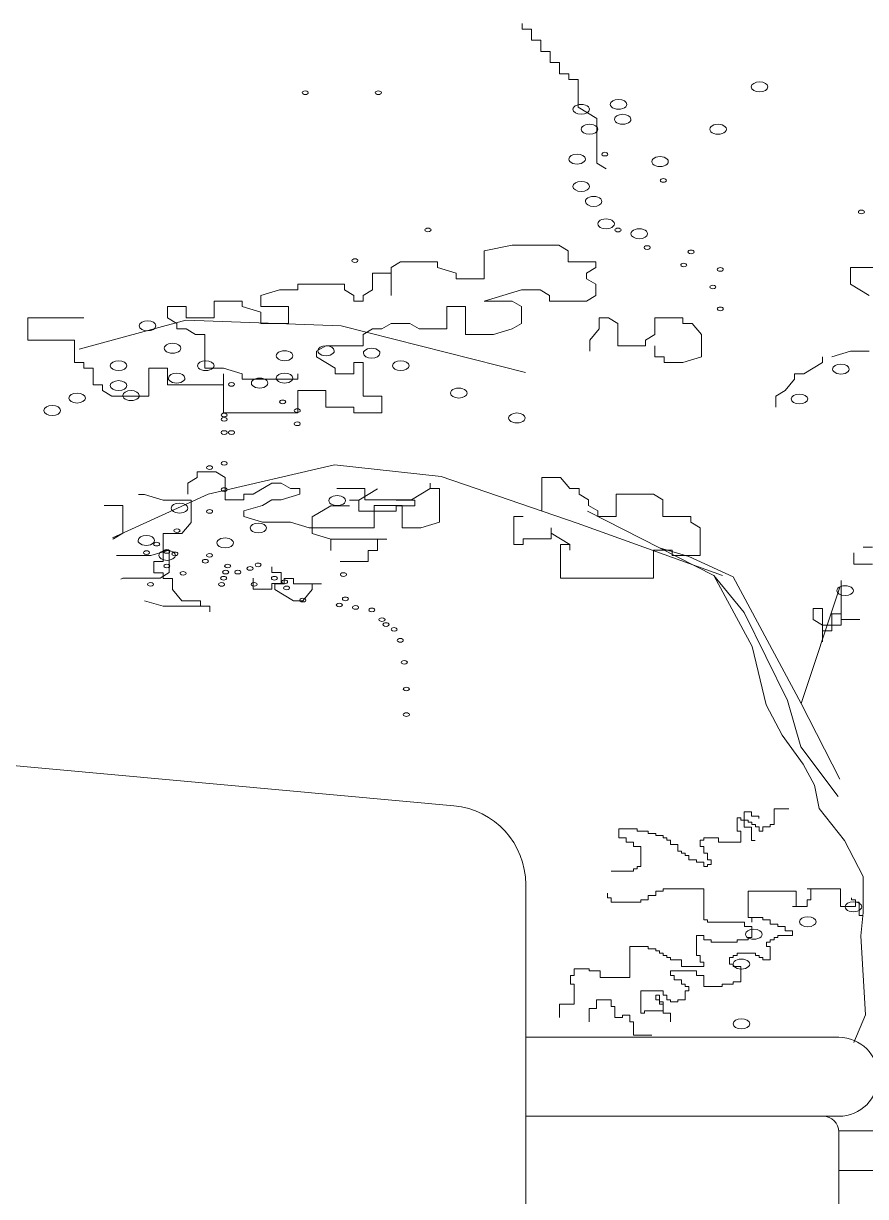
# Model space of a CAD drawing. Header units: millimetres. Extents: x 219.2 to 298.5, y 137.8 to 166.3.
# Drawn here: x 260.485 to 261.018, y 144.338 to 145.081 of the extents above; entities that cross this region are included whole.
import ezdxf

# ---------------------------------------------------------------- set-up
doc = ezdxf.new("R2010")
doc.units = ezdxf.units.MM
doc.layers.add('fach00', color=33, linetype='Continuous', lineweight=0)

# ---------------------------------------------------------------- blocks, each defined once
blk = doc.blocks.new('kids of the century')
at = {"layer": 'fach00'}
for p, q in [((227.75038, 125.47308), (227.45894, 125.49966)), ((227.79584, 124.92857), (227.79584, 125.42329)), ((227.99408, 125.32654), (227.79584, 125.32654)), ((227.99408, 125.27654), (227.79584, 125.27654)), ((227.99408, 125.26654), (227.99408, 124.94857))]:
    blk.add_line(p, q, dxfattribs=at)
for centre, radius, start, end in [((227.74584, 125.42329), 0.05, 360, 84.79033), ((227.99408, 125.30154), 0.025, 270, 90), ((227.98408, 125.26654), 0.01, 0, 90)]:
    blk.add_arc(centre, radius, start, end, dxfattribs=at)
blk = doc.blocks.new('el culote')
for p, q in [((227.79366, 128.87807), (227.79366, 128.8816)), ((227.79955, 128.87807), (227.79366, 128.87807)), ((227.79955, 128.871), (227.79955, 128.87807)), ((227.80545, 128.871), (227.79955, 128.871)), ((227.80545, 128.86392), (227.80545, 128.871)), ((227.81135, 128.86392), (227.80545, 128.86392)), ((227.81135, 128.85685), (227.81135, 128.86392)), ((227.81724, 128.85685), (227.81135, 128.85685)), ((227.81724, 128.84978), (227.81724, 128.85685)), ((227.82314, 128.84978), (227.81724, 128.84978)), ((227.82314, 128.84624), (227.82314, 128.84978)), ((227.82904, 128.84624), (227.82314, 128.84624)), ((227.82904, 128.82856), (227.82904, 128.84624)), ((227.84083, 128.82149), (227.82904, 128.82856)), ((227.84083, 128.7932), (227.84083, 128.82149)), ((227.84673, 128.78966), (227.84083, 128.7932)), ((227.78725, 128.7413), (227.76956, 128.73777)), ((227.76956, 128.73777), (227.76956, 128.72009)), ((227.81673, 128.7413), (227.78725, 128.7413)), ((227.82263, 128.73777), (227.81673, 128.7413)), ((227.82263, 128.7307), (227.82263, 128.73777)), ((227.71649, 128.7307), (227.7106, 128.72716)), ((227.7106, 128.72716), (227.7106, 128.70948)), ((227.74008, 128.7307), (227.71649, 128.7307)), ((227.74008, 128.72716), (227.74008, 128.7307)), ((227.75187, 128.72362), (227.74008, 128.72716)), ((227.84032, 128.7307), (227.82263, 128.7307)), ((227.83442, 128.72362), (227.84032, 128.72716)), ((227.84032, 128.72716), (227.84032, 128.7307)), ((228.03095, 128.72715), (228.00147, 128.72715)), ((228.00147, 128.72715), (228.00147, 128.71655)), ((227.6988, 128.72362), (227.6988, 128.71301)), ((227.7106, 128.72362), (227.6988, 128.72362)), ((227.7106, 128.70948), (227.7106, 128.72362)), ((227.75187, 128.72009), (227.75187, 128.72362)), ((227.76956, 128.72009), (227.75187, 128.72009)), ((227.83442, 128.72009), (227.83442, 128.72362)), ((227.84032, 128.71655), (227.83442, 128.72009)), ((227.63984, 128.71301), (227.62804, 128.70948)), ((227.65163, 128.71301), (227.63984, 128.71301)), ((227.65163, 128.71655), (227.65163, 128.71301)), ((227.68111, 128.71655), (227.65163, 128.71655)), ((227.68111, 128.71301), (227.68111, 128.71655)), ((227.68701, 128.70948), (227.68111, 128.71301)), ((227.6988, 128.71301), (227.69291, 128.70948)), ((227.78135, 128.70948), (227.79315, 128.71301)), ((227.79315, 128.71301), (227.80494, 128.71301)), ((227.80494, 128.71301), (227.81084, 128.70948)), ((227.84032, 128.70948), (227.84032, 128.71655)), ((228.00147, 128.71655), (228.01326, 128.70947)), ((227.59856, 128.70594), (227.59856, 128.69533)), ((227.61625, 128.70594), (227.59856, 128.70594)), ((227.61625, 128.70241), (227.61625, 128.70594)), ((227.62804, 128.70948), (227.62804, 128.70241)), ((227.68701, 128.70594), (227.68701, 128.70948)), ((227.69291, 128.70594), (227.68701, 128.70594)), ((227.69291, 128.70948), (227.69291, 128.70594)), ((227.76956, 128.70594), (227.78135, 128.70948)), ((227.78725, 128.70594), (227.76956, 128.70594)), ((227.79315, 128.70241), (227.78725, 128.70594)), ((227.81084, 128.70948), (227.81084, 128.70594)), ((227.81084, 128.70594), (227.83442, 128.70594)), ((227.83442, 128.70594), (227.84032, 128.70948)), ((227.56908, 128.70241), (227.56908, 128.69533)), ((227.58087, 128.70241), (227.56908, 128.70241)), ((227.58087, 128.69533), (227.58087, 128.70241)), ((227.62804, 128.69887), (227.61625, 128.70241)), ((227.62804, 128.70241), (227.64573, 128.70241)), ((227.62804, 128.6918), (227.62804, 128.69887)), ((227.64573, 128.70241), (227.64573, 128.6918)), ((227.74598, 128.70241), (227.75777, 128.70241)), ((227.74598, 128.68826), (227.74598, 128.70241)), ((227.75777, 128.70241), (227.75777, 128.68473)), ((227.79315, 128.6918), (227.79315, 128.70241)), ((227.48063, 128.69533), (227.48063, 128.68119)), ((227.51601, 128.69533), (227.48063, 128.69533)), ((227.58063, 128.69393), (227.51302, 128.67551)), ((227.56908, 128.69533), (227.57497, 128.6918)), ((227.57497, 128.6918), (227.57497, 128.68826)), ((227.67897, 128.69025), (227.58063, 128.69393)), ((227.59856, 128.69533), (227.58087, 128.69533)), ((227.64573, 128.6918), (227.62804, 128.6918)), ((227.79574, 128.66076), (227.67897, 128.69025)), ((227.7047, 128.68826), (227.7106, 128.6918)), ((227.7106, 128.6918), (227.72239, 128.6918)), ((227.72239, 128.6918), (227.72829, 128.68826)), ((227.78725, 128.68826), (227.79315, 128.6918)), ((227.84226, 128.68826), (227.84226, 128.69533)), ((227.84226, 128.69533), (227.84816, 128.69533)), ((227.84816, 128.69533), (227.85406, 128.69179)), ((227.85406, 128.69179), (227.85406, 128.67765)), ((227.87764, 128.68472), (227.87764, 128.69533)), ((227.87764, 128.69533), (227.89533, 128.69533)), ((227.89533, 128.69533), (227.89533, 128.69179)), ((227.89533, 128.69179), (227.90123, 128.69179)), ((227.90123, 128.69179), (227.90712, 128.68472)), ((227.57497, 128.68826), (227.58087, 128.68826)), ((227.58087, 128.68826), (227.58677, 128.68473)), ((227.58677, 128.68473), (227.59266, 128.68473)), ((227.59266, 128.68473), (227.59266, 128.66351)), ((227.69291, 128.68473), (227.6988, 128.68826)), ((227.69291, 128.67765), (227.69291, 128.68473)), ((227.6988, 128.68826), (227.7047, 128.68826)), ((227.72829, 128.68826), (227.74598, 128.68826)), ((227.75777, 128.68473), (227.77546, 128.68473)), ((227.77546, 128.68473), (227.78725, 128.68826)), ((227.83637, 128.68118), (227.84226, 128.68826)), ((227.87174, 128.68118), (227.87764, 128.68472)), ((227.90712, 128.68472), (227.90712, 128.67058)), ((227.48063, 128.68119), (227.51011, 128.68119)), ((227.51011, 128.68119), (227.51011, 128.66704)), ((227.66342, 128.67412), (227.66932, 128.67765)), ((227.66932, 128.67765), (227.69291, 128.67765)), ((227.83637, 128.67411), (227.83637, 128.68118)), ((227.85406, 128.67765), (227.87174, 128.67765)), ((227.87174, 128.67765), (227.87174, 128.68118)), ((227.87764, 128.67058), (227.87764, 128.67765)), ((227.66342, 128.67058), (227.66342, 128.67412)), ((227.67522, 128.66351), (227.66342, 128.67058)), ((227.88354, 128.67058), (227.87764, 128.67058)), ((227.88354, 128.66704), (227.88354, 128.67058)), ((227.90712, 128.67058), (227.89533, 128.66704)), ((227.98378, 128.66704), (227.98378, 128.67058)), ((227.98968, 128.67058), (228.00147, 128.67411)), ((228.00147, 128.67411), (228.01326, 128.67411)), ((227.51011, 128.66704), (227.51601, 128.66704)), ((227.51601, 128.66704), (227.51601, 128.66351)), ((227.51601, 128.66351), (227.5219, 128.66351)), ((227.5219, 128.66351), (227.5219, 128.6529)), ((227.55728, 128.66351), (227.56908, 128.66351)), ((227.55728, 128.64583), (227.55728, 128.66351)), ((227.56908, 128.66351), (227.56908, 128.6529)), ((227.59266, 128.66351), (227.60446, 128.66351)), ((227.60446, 128.66351), (227.61625, 128.65997)), ((227.67522, 128.65997), (227.67522, 128.66351)), ((227.68701, 128.66704), (227.68701, 128.65997)), ((227.69291, 128.66704), (227.68701, 128.66704)), ((227.69291, 128.64583), (227.69291, 128.66704)), ((227.89533, 128.66704), (227.88354, 128.66704)), ((227.97199, 128.65997), (227.98378, 128.66704)), ((227.5219, 128.6529), (227.5278, 128.6529)), ((227.5278, 128.6529), (227.5278, 128.64936)), ((227.56908, 128.6529), (227.60446, 128.6529)), ((227.60446, 128.65997), (227.60446, 128.63522)), ((227.60446, 128.6529), (227.60446, 128.65997)), ((227.61625, 128.65997), (227.61625, 128.65644)), ((227.61625, 128.65644), (227.65163, 128.65644)), ((227.65163, 128.65644), (227.65163, 128.65997)), ((227.68701, 128.65997), (227.67522, 128.65997)), ((227.96019, 128.64936), (227.96609, 128.65643)), ((227.96609, 128.65643), (227.96609, 128.65997)), ((227.96609, 128.65997), (227.97199, 128.65997)), ((227.5278, 128.64936), (227.5337, 128.64583)), ((227.5337, 128.64583), (227.55728, 128.64583)), ((227.65163, 128.64936), (227.66932, 128.64936)), ((227.65163, 128.63522), (227.65163, 128.64936)), ((227.66932, 128.64936), (227.66932, 128.63876)), ((227.7047, 128.64583), (227.69291, 128.64583)), ((227.7047, 128.63522), (227.7047, 128.64583)), ((227.9543, 128.64582), (227.96019, 128.64936)), ((227.9543, 128.63875), (227.9543, 128.64582)), ((227.66932, 128.63876), (227.68701, 128.63876)), ((227.68701, 128.63876), (227.68701, 128.63522)), ((227.60446, 128.63522), (227.65163, 128.63522)), ((227.68701, 128.63522), (227.7047, 128.63522)), ((227.59477, 128.58379), (227.67467, 128.60222)), ((227.67467, 128.60222), (227.74227, 128.59485)), ((227.58197, 128.59078), (227.58786, 128.59432)), ((227.58786, 128.59785), (227.59966, 128.59785)), ((227.58786, 128.59432), (227.58786, 128.59785)), ((227.59966, 128.59785), (227.60555, 128.59432)), ((227.60555, 128.59432), (227.60555, 128.58017)), ((227.74227, 128.59485), (227.82832, 128.56536)), ((227.80604, 128.59432), (227.80604, 128.5731)), ((227.81783, 128.59432), (227.80604, 128.59432)), ((227.82373, 128.58724), (227.81783, 128.59432)), ((227.58197, 128.58371), (227.58197, 128.59078)), ((227.62324, 128.58371), (227.63504, 128.59078)), ((227.63504, 128.59078), (227.64093, 128.59078)), ((227.64093, 128.59078), (227.64683, 128.58724)), ((227.64683, 128.58724), (227.65273, 128.58724)), ((227.65273, 128.58724), (227.65273, 128.58371)), ((227.694, 128.58724), (227.67631, 128.58724)), ((227.70194, 128.58702), (227.69015, 128.57995)), ((227.694, 128.58017), (227.694, 128.58724)), ((227.73528, 128.58724), (227.72349, 128.58017)), ((227.73528, 128.59078), (227.73528, 128.58724)), ((227.73528, 128.58724), (227.73528, 128.59078)), ((227.74118, 128.58724), (227.73528, 128.58724)), ((227.74118, 128.56603), (227.74118, 128.58724)), ((227.82963, 128.58724), (227.82373, 128.58724)), ((227.82963, 128.58371), (227.82963, 128.58724)), ((227.53422, 128.55612), (227.59477, 128.58379)), ((227.55453, 128.58349), (227.55071, 128.58349)), ((227.56632, 128.57995), (227.55453, 128.58349)), ((227.58401, 128.57995), (227.56632, 128.57995)), ((227.58401, 128.56581), (227.58401, 128.57995)), ((227.60555, 128.58017), (227.61735, 128.58017)), ((227.61735, 128.58371), (227.62324, 128.58371)), ((227.61735, 128.58017), (227.61735, 128.58371)), ((227.63504, 128.58017), (227.62914, 128.57663)), ((227.64093, 128.58017), (227.63504, 128.58017)), ((227.65273, 128.58371), (227.64093, 128.58017)), ((227.69015, 128.57995), (227.68425, 128.57995)), ((227.68425, 128.57995), (227.69015, 128.57995)), ((227.69015, 128.57995), (227.69015, 128.57288)), ((227.72349, 128.58017), (227.694, 128.58017)), ((227.72553, 128.57995), (227.71374, 128.57995)), ((227.72553, 128.57641), (227.72553, 128.57995)), ((227.83552, 128.58017), (227.82963, 128.58371)), ((227.83552, 128.57663), (227.83552, 128.58017)), ((227.85321, 128.58371), (227.85321, 128.56956)), ((227.8768, 128.58371), (227.85321, 128.58371)), ((227.88269, 128.58017), (227.8768, 128.58371)), ((227.88269, 128.56956), (227.88269, 128.58017)), ((227.5289, 128.57663), (227.54069, 128.57663)), ((227.54069, 128.57663), (227.54069, 128.55895)), ((227.62914, 128.57663), (227.61735, 128.5731)), ((227.61735, 128.5731), (227.61735, 128.56956)), ((227.67246, 128.57641), (227.66067, 128.56934)), ((227.68425, 128.57641), (227.67246, 128.57641)), ((227.69015, 128.57288), (227.71374, 128.57288)), ((227.6999, 128.57663), (227.71759, 128.57663)), ((227.6999, 128.56249), (227.6999, 128.57663)), ((227.71374, 128.57288), (227.71374, 128.57641)), ((227.71374, 128.57641), (227.72553, 128.57641)), ((227.71759, 128.57663), (227.71759, 128.56249)), ((227.83495, 128.57287), (227.91485, 128.53232)), ((227.84142, 128.5731), (227.83552, 128.57663)), ((227.84142, 128.56956), (227.84142, 128.5731)), ((227.57812, 128.55873), (227.58401, 128.56581)), ((227.61735, 128.56956), (227.62914, 128.56603)), ((227.62914, 128.56603), (227.64683, 128.56603)), ((227.64683, 128.56603), (227.65862, 128.56249)), ((227.66067, 128.56934), (227.66067, 128.55873)), ((227.72938, 128.56249), (227.74118, 128.56603)), ((227.78835, 128.56956), (227.78835, 128.55188)), ((227.79425, 128.56956), (227.78835, 128.56956)), ((227.82832, 128.56536), (227.92051, 128.53219)), ((227.85321, 128.56956), (227.84142, 128.56956)), ((227.90038, 128.56956), (227.88269, 128.56956)), ((227.90038, 128.56603), (227.90038, 128.56956)), ((227.90628, 128.56249), (227.90038, 128.56603)), ((227.54069, 128.55895), (227.5348, 128.55542)), ((227.56632, 128.54105), (227.56632, 128.55873)), ((227.56632, 128.55873), (227.57812, 128.55873)), ((227.65862, 128.56249), (227.6999, 128.56249)), ((227.66067, 128.55873), (227.67246, 128.5552)), ((227.71759, 128.56249), (227.72938, 128.56249)), ((227.81194, 128.56249), (227.81194, 128.55895)), ((227.81194, 128.55542), (227.81194, 128.56249)), ((227.81194, 128.55895), (227.82373, 128.55188)), ((227.90628, 128.54481), (227.90628, 128.56249)), ((227.5348, 128.55542), (227.53441, 128.5553)), ((227.67246, 128.5552), (227.67246, 128.54812)), ((227.67246, 128.54812), (227.67246, 128.5552)), ((227.67246, 128.5552), (227.70784, 128.5552)), ((227.70784, 128.5552), (227.70194, 128.5552)), ((227.70194, 128.5552), (227.70194, 128.54812)), ((227.78835, 128.55188), (227.79425, 128.55188)), ((227.79425, 128.55542), (227.81194, 128.55542)), ((227.79425, 128.55188), (227.79425, 128.55542)), ((227.81783, 128.55188), (227.81783, 128.53066)), ((227.82373, 128.55188), (227.81783, 128.55188)), ((227.82373, 128.54835), (227.82373, 128.55188)), ((227.82373, 128.55188), (227.82373, 128.54835)), ((227.89915, 128.54426), (227.88109, 128.54945)), ((228.01531, 128.55013), (228.00941, 128.55013)), ((227.53668, 128.54481), (227.55838, 128.54481)), ((227.55838, 128.54481), (227.57018, 128.54835)), ((227.57018, 128.54835), (227.57018, 128.5342)), ((227.70194, 128.54812), (227.69605, 128.54812)), ((227.69605, 128.54812), (227.69605, 128.54105)), ((227.8768, 128.54835), (227.88859, 128.54835)), ((227.8768, 128.53066), (227.8768, 128.54835)), ((227.88859, 128.54835), (227.88859, 128.54481)), ((227.88859, 128.54481), (227.90628, 128.54481)), ((227.92729, 128.5315), (227.89915, 128.54426)), ((228.00351, 128.54659), (228.00351, 128.53952)), ((227.56043, 128.53398), (227.56043, 128.54105)), ((227.56043, 128.54105), (227.56632, 128.54105)), ((227.57018, 128.5342), (227.56428, 128.53066)), ((227.63504, 128.5342), (227.63504, 128.53774)), ((227.64093, 128.5342), (227.63504, 128.5342)), ((227.64093, 128.52713), (227.64093, 128.5342)), ((227.69605, 128.54105), (227.67836, 128.54105)), ((228.00351, 128.53952), (228.01531, 128.53952)), ((227.54069, 128.53066), (227.53953, 128.52996)), ((227.56428, 128.53066), (227.54069, 128.53066)), ((227.56632, 128.53398), (227.56043, 128.53398)), ((227.56632, 128.53044), (227.56632, 128.53398)), ((227.57222, 128.53044), (227.56632, 128.53044)), ((227.57222, 128.52337), (227.57222, 128.53044)), ((227.62324, 128.53066), (227.62324, 128.52359)), ((227.63504, 128.52713), (227.64093, 128.52713)), ((227.63504, 128.52359), (227.63504, 128.52713)), ((227.64298, 128.52691), (227.63708, 128.52691)), ((227.63708, 128.52691), (227.63708, 128.52337)), ((227.64887, 128.53044), (227.64298, 128.53044)), ((227.64298, 128.53044), (227.64298, 128.52691)), ((227.64887, 128.52691), (227.64887, 128.53044)), ((227.66656, 128.52691), (227.64887, 128.52691)), ((227.66067, 128.52337), (227.66067, 128.52691)), ((227.81783, 128.53066), (227.8768, 128.53066)), ((227.93415, 128.50887), (227.91485, 128.53232)), ((227.91485, 128.53232), (227.93925, 128.48732)), ((227.97016, 128.45123), (227.92729, 128.5315)), ((227.99557, 128.50084), (227.99557, 128.52913)), ((227.57812, 128.5163), (227.57222, 128.52337)), ((227.62324, 128.52359), (227.63504, 128.52359)), ((227.63708, 128.52337), (227.64887, 128.5163)), ((227.65477, 128.5163), (227.66067, 128.52337)), ((227.97016, 128.45123), (227.99475, 128.52495)), ((227.55453, 128.5163), (227.56632, 128.51276)), ((227.56632, 128.51276), (227.59581, 128.51276)), ((227.58991, 128.5163), (227.57812, 128.5163)), ((227.58991, 128.51276), (227.58991, 128.5163)), ((227.59581, 128.51276), (227.58991, 128.51276)), ((227.59581, 128.51276), (227.59581, 128.50923)), ((227.59581, 128.50923), (227.59581, 128.51276)), ((227.64887, 128.5163), (227.65477, 128.5163)), ((227.96149, 128.45311), (227.93415, 128.50887)), ((227.97788, 128.50438), (227.97788, 128.51145)), ((227.97788, 128.51145), (227.98378, 128.51145)), ((227.98378, 128.50084), (227.97788, 128.50438)), ((227.98378, 128.51145), (227.98378, 128.50084)), ((227.99557, 128.50791), (227.98968, 128.50791)), ((227.98968, 128.50791), (227.98968, 128.4973)), ((227.99557, 128.50438), (227.99557, 128.50791)), ((228.00737, 128.50438), (227.99557, 128.50438)), ((227.98378, 128.49023), (227.98378, 128.50084)), ((227.98378, 128.50084), (227.99557, 128.50084)), ((227.98378, 128.4973), (227.98378, 128.50084)), ((227.98968, 128.4973), (227.98378, 128.4973)), ((227.93925, 128.48732), (227.94802, 128.4505)), ((227.96994, 128.42375), (227.96149, 128.45311)), ((227.94802, 128.4505), (227.95826, 128.43122)), ((227.99475, 128.40332), (227.97016, 128.45123)), ((227.95826, 128.43122), (227.97141, 128.41281)), ((227.99358, 128.39235), (227.96994, 128.42375)), ((227.97141, 128.41281), (227.97872, 128.39966)), ((227.97872, 128.39966), (227.98164, 128.38476)), ((227.92964, 128.37891), (227.92964, 128.37048)), ((227.93198, 128.37891), (227.92964, 128.37891)), ((227.93198, 128.3775), (227.93198, 128.37891)), ((227.93884, 128.38278), (227.93416, 128.38278)), ((227.93416, 128.38278), (227.93416, 128.37295)), ((227.93884, 128.37997), (227.93884, 128.38278)), ((227.94353, 128.37997), (227.93884, 128.37997)), ((227.94353, 128.37857), (227.94353, 128.37997)), ((227.95305, 128.38452), (227.95305, 128.37469)), ((227.96242, 128.38452), (227.95305, 128.38452)), ((227.98164, 128.38476), (227.99772, 128.36459)), ((227.85471, 128.37189), (227.85471, 128.36627)), ((227.86642, 128.37189), (227.85471, 128.37189)), ((227.86642, 128.37048), (227.86642, 128.37189)), ((227.93666, 128.3775), (227.93198, 128.3775)), ((227.93416, 128.37295), (227.93884, 128.37295)), ((227.93666, 128.3761), (227.93666, 128.3775)), ((227.939, 128.3761), (227.93666, 128.3761)), ((227.93884, 128.37295), (227.93884, 128.36452)), ((227.939, 128.37469), (227.939, 128.3761)), ((227.94134, 128.37469), (227.939, 128.37469)), ((227.94134, 128.37329), (227.94134, 128.37469)), ((227.94368, 128.37329), (227.94134, 128.37329)), ((227.94368, 128.37048), (227.94368, 128.37329)), ((227.94603, 128.37329), (227.94603, 128.37048)), ((227.95071, 128.37329), (227.94603, 128.37329)), ((227.95071, 128.37469), (227.95071, 128.37329)), ((227.95305, 128.37469), (227.95071, 128.37469)), ((227.85471, 128.36627), (227.85939, 128.36627)), ((227.85939, 128.36627), (227.85939, 128.36346)), ((227.85939, 128.36346), (227.86407, 128.36346)), ((227.86407, 128.36346), (227.86407, 128.36065)), ((227.87344, 128.37048), (227.86642, 128.37048)), ((227.87344, 128.36908), (227.87344, 128.37048)), ((227.87812, 128.36908), (227.87344, 128.36908)), ((227.87812, 128.36767), (227.87812, 128.36908)), ((227.88281, 128.36767), (227.87812, 128.36767)), ((227.88281, 128.36627), (227.88281, 128.36767)), ((227.88515, 128.36627), (227.88281, 128.36627)), ((227.88515, 128.36486), (227.88515, 128.36627)), ((227.88749, 128.36486), (227.88515, 128.36486)), ((227.88749, 128.36206), (227.88749, 128.36486)), ((227.90622, 128.36486), (227.90622, 128.36065)), ((227.90856, 128.36486), (227.90622, 128.36486)), ((227.90856, 128.36627), (227.90856, 128.36486)), ((227.91793, 128.36627), (227.90856, 128.36627)), ((227.91793, 128.36346), (227.91793, 128.36627)), ((227.93198, 128.36346), (227.91793, 128.36346)), ((227.92964, 128.37048), (227.93198, 128.37048)), ((227.93198, 128.37048), (227.93198, 128.36346)), ((227.93884, 128.36452), (227.94118, 128.36452)), ((227.94603, 128.37048), (227.94368, 128.37048)), ((227.99772, 128.36459), (228.00942, 128.3418)), ((227.86407, 128.36065), (227.86876, 128.36065)), ((227.86876, 128.36065), (227.86876, 128.34801)), ((227.89217, 128.36206), (227.88749, 128.36206)), ((227.89217, 128.35784), (227.89217, 128.36206)), ((227.89451, 128.35784), (227.89217, 128.35784)), ((227.89451, 128.35644), (227.89451, 128.35784)), ((227.89685, 128.35644), (227.89451, 128.35644)), ((227.89685, 128.35504), (227.89685, 128.35644)), ((227.90622, 128.36065), (227.90856, 128.36065)), ((227.90856, 128.36065), (227.90856, 128.35644)), ((227.90856, 128.35644), (227.9109, 128.35644)), ((227.9109, 128.35644), (227.9109, 128.35223)), ((227.8992, 128.35504), (227.89685, 128.35504)), ((227.8992, 128.35223), (227.8992, 128.35504)), ((227.90388, 128.35223), (227.8992, 128.35223)), ((227.90388, 128.35082), (227.90388, 128.35223)), ((227.90856, 128.35082), (227.90388, 128.35082)), ((227.90856, 128.34801), (227.90856, 128.35082)), ((227.9109, 128.35223), (227.91325, 128.35223)), ((227.9109, 128.34942), (227.9109, 128.34801)), ((227.91325, 128.34942), (227.9109, 128.34942)), ((227.91325, 128.35223), (227.91325, 128.34942)), ((227.86407, 128.34521), (227.85002, 128.34521)), ((227.86407, 128.34661), (227.86407, 128.34521)), ((227.86642, 128.34661), (227.86407, 128.34661)), ((227.86642, 128.34801), (227.86642, 128.34661)), ((227.86876, 128.34801), (227.86642, 128.34801)), ((227.9109, 128.34801), (227.90856, 128.34801)), ((228.00942, 128.3418), (228.00942, 128.31901)), ((227.88281, 128.33397), (227.90856, 128.33397)), ((227.88281, 128.33257), (227.88281, 128.33397)), ((227.90856, 128.33397), (227.90856, 128.31431)), ((227.97412, 128.33397), (227.9952, 128.33397)), ((227.97647, 128.33397), (227.97412, 128.33397)), ((227.97647, 128.32695), (227.97647, 128.33397)), ((227.9952, 128.33397), (227.9952, 128.32274)), ((227.84768, 128.33116), (227.84768, 128.32836)), ((227.84768, 128.32836), (227.85002, 128.32836)), ((227.85002, 128.32836), (227.85002, 128.32555)), ((227.86876, 128.32695), (227.87344, 128.32695)), ((227.86876, 128.32555), (227.86876, 128.32695)), ((227.87344, 128.32976), (227.87812, 128.32976)), ((227.87344, 128.32695), (227.87344, 128.32976)), ((227.87812, 128.33257), (227.88281, 128.33257)), ((227.87812, 128.32976), (227.87812, 128.33257)), ((227.93666, 128.33257), (227.9671, 128.33257)), ((227.93666, 128.31572), (227.93666, 128.33257)), ((227.9671, 128.33257), (227.9671, 128.32274)), ((227.97412, 128.32695), (227.97647, 128.32695)), ((227.97412, 128.32274), (227.97412, 128.32695)), ((228.00222, 128.32836), (228.00222, 128.32695)), ((228.00222, 128.32695), (228.00222, 128.32836)), ((228.00222, 128.32695), (228.00456, 128.32695)), ((228.00456, 128.32695), (228.00222, 128.32695)), ((228.00456, 128.32695), (228.00456, 128.32555)), ((228.00456, 128.32274), (228.00456, 128.32695)), ((227.85002, 128.32555), (227.86876, 128.32555)), ((227.96476, 128.32274), (227.97412, 128.32274)), ((227.9671, 128.32274), (227.96476, 128.32274)), ((227.9952, 128.32274), (228.00456, 128.32274)), ((228.00456, 128.32555), (228.00691, 128.32555)), ((228.00691, 128.32555), (228.00691, 128.31712)), ((228.00942, 128.31901), (228.00795, 128.30411)), ((227.90856, 128.31431), (227.9109, 128.31431)), ((227.9109, 128.31431), (227.9109, 128.31291)), ((227.9109, 128.31291), (227.93432, 128.31291)), ((227.93432, 128.31291), (227.93432, 128.3101)), ((227.939, 128.31572), (227.93666, 128.31572)), ((227.939, 128.31291), (227.939, 128.31572)), ((227.939, 128.31572), (227.939, 128.31291)), ((227.94603, 128.31572), (227.939, 128.31572)), ((227.94603, 128.31431), (227.94603, 128.31572)), ((227.95071, 128.31431), (227.94603, 128.31431)), ((227.95071, 128.31151), (227.95071, 128.31431)), ((227.95539, 128.31151), (227.95071, 128.31151)), ((227.95539, 128.3101), (227.95539, 128.31151)), ((228.00691, 128.31712), (228.00923, 128.31712)), ((227.90388, 128.30448), (227.90388, 128.29185)), ((227.90856, 128.30448), (227.90388, 128.30448)), ((227.90856, 128.30168), (227.90856, 128.30448)), ((227.93432, 128.3101), (227.939, 128.3101)), ((227.939, 128.3101), (227.939, 128.30308)), ((227.96008, 128.3101), (227.95539, 128.3101)), ((227.95539, 128.30448), (227.96476, 128.30448)), ((227.95539, 128.30308), (227.95539, 128.30448)), ((227.96008, 128.30729), (227.96008, 128.3101)), ((227.96476, 128.30729), (227.96008, 128.30729)), ((227.96476, 128.30448), (227.96476, 128.30729)), ((228.00795, 128.30411), (228.01088, 128.25415)), ((227.86173, 128.29746), (227.86173, 128.2778)), ((227.87344, 128.29746), (227.86173, 128.29746)), ((227.87344, 128.29606), (227.87344, 128.29746)), ((227.91325, 128.30168), (227.90856, 128.30168)), ((227.91325, 128.30027), (227.91325, 128.30168)), ((227.92964, 128.30027), (227.91325, 128.30027)), ((227.92964, 128.30168), (227.92964, 128.30027)), ((227.93666, 128.30168), (227.92964, 128.30168)), ((227.93666, 128.30308), (227.93666, 128.30168)), ((227.939, 128.30308), (227.93666, 128.30308)), ((227.94837, 128.30027), (227.95071, 128.30027)), ((227.94837, 128.29746), (227.94837, 128.30027)), ((227.95071, 128.29746), (227.94837, 128.29746)), ((227.95071, 128.30168), (227.95305, 128.30168)), ((227.95071, 128.30027), (227.95071, 128.30168)), ((227.95071, 128.28904), (227.95071, 128.29746)), ((227.95305, 128.30308), (227.95539, 128.30308)), ((227.95305, 128.30168), (227.95305, 128.30308)), ((227.87812, 128.29606), (227.87344, 128.29606)), ((227.87812, 128.29466), (227.87812, 128.29606)), ((227.88046, 128.29466), (227.87812, 128.29466)), ((227.88046, 128.29325), (227.88046, 128.29466)), ((227.88281, 128.29325), (227.88046, 128.29325)), ((227.88281, 128.29185), (227.88281, 128.29325)), ((227.88515, 128.29185), (227.88281, 128.29185)), ((227.88515, 128.29044), (227.88515, 128.29185)), ((227.88749, 128.29044), (227.88515, 128.29044)), ((227.88749, 128.28904), (227.88749, 128.29044)), ((227.90388, 128.29185), (227.90622, 128.29185)), ((227.90622, 128.29185), (227.90622, 128.28763)), ((227.92495, 128.29044), (227.92729, 128.29044)), ((227.92495, 128.28623), (227.92495, 128.29044)), ((227.92729, 128.29185), (227.92964, 128.29185)), ((227.92729, 128.29044), (227.92729, 128.29185)), ((227.92964, 128.29325), (227.94134, 128.29325)), ((227.92964, 128.29185), (227.92964, 128.29325)), ((227.94134, 128.29325), (227.94134, 128.29185)), ((227.94134, 128.29185), (227.94368, 128.29185)), ((227.94368, 128.29185), (227.94368, 128.29044)), ((227.94368, 128.29044), (227.94603, 128.29044)), ((227.94603, 128.29044), (227.94603, 128.28904)), ((227.82661, 128.28342), (227.82661, 128.27921)), ((227.83598, 128.28342), (227.82661, 128.28342)), ((227.83598, 128.28202), (227.83598, 128.28342)), ((227.843, 128.28202), (227.83598, 128.28202)), ((227.843, 128.2778), (227.843, 128.28202)), ((227.89451, 128.28904), (227.88749, 128.28904)), ((227.88749, 128.28202), (227.90388, 128.28202)), ((227.88749, 128.27921), (227.88749, 128.28202)), ((227.89451, 128.28483), (227.89451, 128.28904)), ((227.90856, 128.28483), (227.89451, 128.28483)), ((227.90388, 128.28202), (227.90388, 128.27921)), ((227.90622, 128.28763), (227.90856, 128.28763)), ((227.90856, 128.28763), (227.90856, 128.28483)), ((227.92729, 128.28623), (227.92495, 128.28623)), ((227.92729, 128.28483), (227.92729, 128.28623)), ((227.93198, 128.28483), (227.92729, 128.28483)), ((227.93198, 128.275), (227.93198, 128.28483)), ((227.94603, 128.28904), (227.95071, 128.28904)), ((227.82427, 128.27921), (227.82427, 128.27359)), ((227.82661, 128.27921), (227.82427, 128.27921)), ((227.86173, 128.2778), (227.843, 128.2778)), ((227.88983, 128.27921), (227.88749, 128.27921)), ((227.88983, 128.2764), (227.88983, 128.27921)), ((227.89451, 128.2764), (227.88983, 128.2764)), ((227.89451, 128.27359), (227.89451, 128.2764)), ((227.90388, 128.27921), (227.90856, 128.27921)), ((227.90856, 128.27921), (227.90856, 128.27219)), ((227.92729, 128.275), (227.93198, 128.275)), ((227.92729, 128.27359), (227.92729, 128.275)), ((227.82427, 128.27359), (227.82661, 128.27359)), ((227.82661, 128.27359), (227.82661, 128.26095)), ((227.86876, 128.26938), (227.88281, 128.26938)), ((227.86876, 128.25534), (227.86876, 128.26938)), ((227.88281, 128.26938), (227.88281, 128.26657)), ((227.89685, 128.27359), (227.89451, 128.27359)), ((227.89685, 128.27219), (227.89685, 128.27359)), ((227.8992, 128.27219), (227.89685, 128.27219)), ((227.89685, 128.26938), (227.8992, 128.26938)), ((227.89685, 128.26376), (227.89685, 128.26938)), ((227.8992, 128.26938), (227.8992, 128.27219)), ((227.90856, 128.27219), (227.92027, 128.27219)), ((227.92027, 128.27359), (227.92729, 128.27359)), ((227.92027, 128.27219), (227.92027, 128.27359)), ((227.81724, 128.26095), (227.81724, 128.25253)), ((227.82661, 128.26095), (227.81724, 128.26095)), ((227.84066, 128.26376), (227.85002, 128.26376)), ((227.84066, 128.25815), (227.84066, 128.26376)), ((227.85002, 128.26376), (227.85002, 128.25955)), ((227.85002, 128.25955), (227.85237, 128.25955)), ((227.85237, 128.25955), (227.85237, 128.25253)), ((227.87812, 128.26657), (227.88046, 128.26657)), ((227.87812, 128.26376), (227.87812, 128.26657)), ((227.88046, 128.26376), (227.87812, 128.26376)), ((227.88046, 128.26657), (227.88046, 128.26236)), ((227.88046, 128.26095), (227.88046, 128.26376)), ((227.88046, 128.26236), (227.88281, 128.26236)), ((227.88281, 128.26095), (227.88046, 128.26095)), ((227.88281, 128.26657), (227.88515, 128.26657)), ((227.88281, 128.26236), (227.88281, 128.25674)), ((227.88281, 128.25534), (227.88281, 128.26095)), ((227.88515, 128.26657), (227.88515, 128.26376)), ((227.88515, 128.26376), (227.88749, 128.26376)), ((227.88749, 128.26376), (227.88749, 128.26236)), ((227.88749, 128.26236), (227.89217, 128.26236)), ((227.89217, 128.26376), (227.89685, 128.26376)), ((227.89217, 128.26236), (227.89217, 128.26376)), ((227.83598, 128.25815), (227.84066, 128.25815)), ((227.83598, 128.24972), (227.83598, 128.25815)), ((227.85237, 128.25253), (227.85705, 128.25253)), ((227.85705, 128.25393), (227.86173, 128.25393)), ((227.85705, 128.25253), (227.85705, 128.25393)), ((227.86173, 128.25393), (227.86173, 128.24972)), ((227.8711, 128.25534), (227.86876, 128.25534)), ((227.8711, 128.25674), (227.8711, 128.25534)), ((227.88281, 128.25674), (227.8711, 128.25674)), ((227.88749, 128.25534), (227.88281, 128.25534)), ((227.88749, 128.24972), (227.88749, 128.25534)), ((228.01088, 128.25415), (228.00357, 128.23661)), ((227.86173, 128.24972), (227.86407, 128.24972)), ((227.86407, 128.24972), (227.86407, 128.2413)), ((227.86407, 128.2413), (227.87578, 128.2413)), ((227.99405, 128.18089), (228.39965, 128.18089)), ((228.39965, 128.15573), (227.99408, 128.15573))]:
    blk.add_line(p, q)
for centre, major_axis, start_param, end_param in [((227.65623, 128.83778), (0.00193, 0), 0, 3.141593), ((227.7025, 128.83778), (-0.00193, 0), 3.141593, 6.283185), ((227.94393, 128.84145), (-0.00525, 0), 3.141593, 6.283185), ((227.94393, 128.84145), (0.00525, 0), 3.141593, 6.283185), ((227.65623, 128.83778), (0.00193, 0), 3.141593, 6.283185), ((227.7025, 128.83778), (0.00193, 0), 3.141593, 6.283185), ((227.85461, 128.83042), (-0.00525, 0), 3.141593, 6.283185), ((227.83097, 128.82727), (0.00525, 0), 0, 3.141593), ((227.83097, 128.82727), (0.00525, 0), 3.141593, 6.283185), ((227.85461, 128.83042), (-0.00525, 0), 0, 3.141593), ((227.85724, 128.82097), (-0.00525, 0), 3.141593, 6.283185), ((227.83622, 128.81467), (0.00525, 0), 0, 3.141593), ((227.85724, 128.82097), (-0.00525, 0), 0, 3.141593), ((227.91766, 128.81467), (0.00525, 0), 0, 3.141593), ((227.83622, 128.81467), (0.00525, 0), 3.141593, 6.283185), ((227.91766, 128.81467), (-0.00525, 0), 0, 3.141593), ((227.82834, 128.79577), (-0.00525, 0), 3.141593, 6.283185), ((227.82834, 128.79577), (-0.00525, 0), 0, 3.141593), ((227.84594, 128.79893), (-0.00193, 0), 3.141593, 6.283185), ((227.84594, 128.79893), (-0.00193, 0), 3.141593, 6.283185), ((227.84594, 128.79893), (-0.00193, 0), 0, 3.141593), ((227.84594, 128.79893), (-0.00193, 0), 0, 3.141593), ((227.88088, 128.79419), (0.00525, 0), 0, 3.141593), ((227.88088, 128.79419), (-0.00525, 0), 0, 3.141593), ((227.83097, 128.77844), (-0.00525, 0), 3.141593, 6.283185), ((227.88296, 128.78228), (-0.00193, 0), 3.141593, 6.283185), ((227.88296, 128.78228), (0.00193, 0), 3.141593, 6.283185), ((227.83097, 128.77844), (0.00525, 0), 3.141593, 6.283185), ((227.83885, 128.76898), (0.00525, 0), 0, 3.141593), ((227.83885, 128.76898), (0.00525, 0), 3.141593, 6.283185), ((227.84673, 128.7548), (0.00525, 0), 0, 3.141593), ((228.00842, 128.76231), (-0.00193, 0), 3.141593, 6.283185), ((228.00842, 128.76231), (0.00193, 0), 3.141593, 6.283185), ((227.73394, 128.7509), (-0.00193, 0), 3.141593, 6.283185), ((227.73394, 128.7509), (-0.00193, 0), 0, 3.141593), ((227.84673, 128.7548), (-0.00525, 0), 0, 3.141593), ((227.85424, 128.7509), (-0.00193, 0), 3.141593, 6.283185), ((227.85424, 128.7509), (0.00193, 0), 3.141593, 6.283185), ((227.86775, 128.7485), (0.00525, 0), 0, 3.141593), ((227.86775, 128.7485), (0.00525, 0), 3.141593, 6.283185), ((227.87275, 128.7398), (0.00193, 0), 0, 3.141593), ((227.87275, 128.7398), (-0.00193, 0), 0, 3.141593), ((227.90051, 128.73703), (-0.00193, 0), 3.141593, 6.283185), ((227.90051, 128.73703), (-0.00193, 0), 0, 3.141593), ((227.68766, 128.73148), (-0.00193, 0), 3.141593, 6.283185), ((227.68766, 128.73148), (-0.00193, 0), 0, 3.141593), ((227.89588, 128.7287), (-0.00193, 0), 3.141593, 6.283185), ((227.89588, 128.7287), (-0.00193, 0), 0, 3.141593), ((227.91902, 128.72593), (-0.00193, 0), 3.141593, 6.283185), ((227.91902, 128.72593), (-0.00193, 0), 0, 3.141593), ((227.91439, 128.71483), (0.00193, 0), 0, 3.141593), ((227.91439, 128.71483), (-0.00193, 0), 0, 3.141593), ((227.91902, 128.70095), (-0.00193, 0), 3.141593, 6.283185), ((227.91902, 128.70095), (0.00193, 0), 3.141593, 6.283185), ((227.55644, 128.69024), (-0.00525, 0), 3.141593, 6.283185), ((227.55644, 128.69024), (0.00525, 0), 3.141593, 6.283185), ((227.5722, 128.67606), (0.00525, 0), 0, 3.141593), ((227.5722, 128.67606), (-0.00525, 0), 0, 3.141593), ((227.6694, 128.67448), (-0.00525, 0), 3.141593, 6.283185), ((227.6983, 128.67291), (0.00525, 0), 0, 3.141593), ((227.53805, 128.66503), (-0.00525, 0), 3.141593, 6.283185), ((227.59322, 128.66503), (-0.00525, 0), 3.141593, 6.283185), ((227.64313, 128.67133), (0.00525, 0), 0, 3.141593), ((227.64313, 128.67133), (-0.00525, 0), 0, 3.141593), ((227.6694, 128.67448), (-0.00525, 0), 0, 3.141593), ((227.6983, 128.67291), (0.00525, 0), 3.141593, 6.283185), ((227.71669, 128.66503), (-0.00525, 0), 3.141593, 6.283185), ((227.53805, 128.66503), (0.00525, 0), 3.141593, 6.283185), ((227.57483, 128.65715), (-0.00525, 0), 3.141593, 6.283185), ((227.59322, 128.66503), (-0.00525, 0), 0, 3.141593), ((227.64313, 128.65715), (-0.00525, 0), 3.141593, 6.283185), ((227.71669, 128.66503), (0.00525, 0), 3.141593, 6.283185), ((227.99539, 128.66286), (-0.00525, 0), 3.141593, 6.283185), ((227.99539, 128.66286), (-0.00525, 0), 0, 3.141593), ((227.53805, 128.65243), (-0.00525, 0), 3.141593, 6.283185), ((227.57483, 128.65715), (-0.00525, 0), 0, 3.141593), ((227.60954, 128.65323), (0.00193, 0), 0, 3.141593), ((227.60954, 128.65323), (0.00193, 0), 3.141593, 6.283185), ((227.62737, 128.654), (0.00525, 0), 0, 3.141593), ((227.62737, 128.654), (-0.00525, 0), 0, 3.141593), ((227.64313, 128.65715), (-0.00525, 0), 0, 3.141593), ((227.51178, 128.64455), (-0.00525, 0), 3.141593, 6.283185), ((227.53805, 128.65243), (0.00525, 0), 3.141593, 6.283185), ((227.54593, 128.64612), (-0.00525, 0), 3.141593, 6.283185), ((227.54593, 128.64612), (-0.00525, 0), 0, 3.141593), ((227.75346, 128.6477), (0.00525, 0), 0, 3.141593), ((227.75346, 128.6477), (0.00525, 0), 3.141593, 6.283185), ((227.96912, 128.64395), (-0.00525, 0), 3.141593, 6.283185), ((227.49602, 128.63667), (-0.00525, 0), 3.141593, 6.283185), ((227.51178, 128.64455), (0.00525, 0), 3.141593, 6.283185), ((227.64193, 128.64213), (-0.00193, 0), 3.141593, 6.283185), ((227.64193, 128.64213), (-0.00193, 0), 0, 3.141593), ((227.96912, 128.64395), (0.00525, 0), 3.141593, 6.283185), ((227.49602, 128.63667), (0.00525, 0), 3.141593, 6.283185), ((227.60491, 128.63381), (-0.00193, 0), 3.141593, 6.283185), ((227.60491, 128.63381), (-0.00193, 0), 0, 3.141593), ((227.60491, 128.63103), (0.00193, 0), 0, 3.141593), ((227.60491, 128.63103), (-0.00193, 0), 0, 3.141593), ((227.65118, 128.63658), (-0.00193, 0), 3.141593, 6.283185), ((227.65118, 128.63658), (0.00193, 0), 3.141593, 6.283185), ((227.79024, 128.63195), (-0.00525, 0), 3.141593, 6.283185), ((227.79024, 128.63195), (-0.00525, 0), 0, 3.141593), ((227.60491, 128.62271), (0.00193, 0), 0, 3.141593), ((227.60954, 128.62271), (0.00193, 0), 0, 3.141593), ((227.65118, 128.62826), (0.00193, 0), 0, 3.141593), ((227.65118, 128.62826), (-0.00193, 0), 0, 3.141593), ((227.60491, 128.62271), (-0.00193, 0), 0, 3.141593), ((227.60954, 128.62271), (-0.00193, 0), 0, 3.141593), ((227.59565, 128.60051), (-0.00193, 0), 3.141593, 6.283185), ((227.60491, 128.60328), (0.00193, 0), 0, 3.141593), ((227.60491, 128.60328), (-0.00193, 0), 0, 3.141593), ((227.59565, 128.60051), (-0.00193, 0), 0, 3.141593), ((227.60491, 128.58663), (-0.00193, 0), 3.141593, 6.283185), ((227.60491, 128.58663), (-0.00193, 0), 0, 3.141593), ((227.67645, 128.57964), (0.00525, 0), 0, 3.141593), ((227.67645, 128.57964), (-0.00525, 0), 0, 3.141593), ((227.57662, 128.57491), (-0.00525, 0), 3.141593, 6.283185), ((227.57662, 128.57491), (-0.00525, 0), 0, 3.141593), ((227.59565, 128.57276), (-0.00193, 0), 3.141593, 6.283185), ((227.59565, 128.57276), (-0.00193, 0), 0, 3.141593), ((227.62654, 128.56231), (-0.00525, 0), 3.141593, 6.283185), ((227.55561, 128.55443), (-0.00525, 0), 3.141593, 6.283185), ((227.57502, 128.56057), (0.00193, 0), 0, 3.141593), ((227.57502, 128.56057), (-0.00193, 0), 0, 3.141593), ((227.62654, 128.56231), (0.00525, 0), 3.141593, 6.283185), ((227.55561, 128.55443), (-0.00525, 0), 0, 3.141593), ((227.56216, 128.5521), (-0.00193, 0), 3.141593, 6.283185), ((227.56216, 128.5521), (0.00193, 0), 3.141593, 6.283185), ((227.60552, 128.55286), (0.00525, 0), 0, 3.141593), ((227.60552, 128.55286), (0.00525, 0), 3.141593, 6.283185), ((227.55574, 128.5467), (-0.00193, 0), 3.141593, 6.283185), ((227.55574, 128.5467), (-0.00193, 0), 0, 3.141593), ((227.56874, 128.54498), (0.00525, 0), 0, 3.141593), ((227.56874, 128.54498), (0.00525, 0), 3.141593, 6.283185), ((227.56859, 128.54747), (0.00193, 0), 0, 3.141593), ((227.56859, 128.54747), (-0.00193, 0), 0, 3.141593), ((227.57373, 128.54593), (-0.00193, 0), 3.141593, 6.283185), ((227.57373, 128.54593), (-0.00193, 0), 0, 3.141593), ((227.59301, 128.54131), (-0.00193, 0), 3.141593, 6.283185), ((227.59565, 128.54501), (0.00193, 0), 0, 3.141593), ((227.59565, 128.54501), (-0.00193, 0), 0, 3.141593), ((227.56859, 128.53822), (0.00193, 0), 0, 3.141593), ((227.56859, 128.53822), (-0.00193, 0), 0, 3.141593), ((227.57887, 128.5336), (-0.00193, 0), 3.141593, 6.283185), ((227.59301, 128.54131), (0.00193, 0), 3.141593, 6.283185), ((227.60586, 128.53437), (0.00193, 0), 0, 3.141593), ((227.60586, 128.53437), (-0.00193, 0), 0, 3.141593), ((227.60715, 128.53822), (-0.00193, 0), 3.141593, 6.283185), ((227.60715, 128.53822), (-0.00193, 0), 0, 3.141593), ((227.61357, 128.53437), (0.00193, 0), 0, 3.141593), ((227.61357, 128.53437), (-0.00193, 0), 0, 3.141593), ((227.62128, 128.53668), (-0.00193, 0), 3.141593, 6.283185), ((227.62128, 128.53668), (-0.00193, 0), 0, 3.141593), ((227.62642, 128.53899), (-0.00193, 0), 3.141593, 6.283185), ((227.62642, 128.53899), (0.00193, 0), 3.141593, 6.283185), ((227.55831, 128.52666), (0.00193, 0), 0, 3.141593), ((227.55831, 128.52666), (-0.00193, 0), 0, 3.141593), ((227.57887, 128.5336), (-0.00193, 0), 0, 3.141593), ((227.60329, 128.52666), (0.00193, 0), 0, 3.141593), ((227.60329, 128.52666), (0.00193, 0), 3.141593, 6.283185), ((227.60458, 128.53052), (-0.00193, 0), 3.141593, 6.283185), ((227.60458, 128.53052), (0.00193, 0), 3.141593, 6.283185), ((227.62385, 128.52666), (0.00193, 0), 0, 3.141593), ((227.62385, 128.52666), (-0.00193, 0), 0, 3.141593), ((227.63671, 128.53052), (-0.00193, 0), 3.141593, 6.283185), ((227.63671, 128.53052), (0.00193, 0), 3.141593, 6.283185), ((227.64313, 128.5282), (-0.00193, 0), 3.141593, 6.283185), ((227.64313, 128.5282), (0.00193, 0), 3.141593, 6.283185), ((227.6804, 128.53283), (0.00193, 0), 0, 3.141593), ((227.6804, 128.53283), (-0.00193, 0), 0, 3.141593), ((227.64442, 128.52435), (-0.00193, 0), 3.141593, 6.283185), ((227.64442, 128.52435), (-0.00193, 0), 0, 3.141593), ((227.99808, 128.52264), (0.00525, 0), 0, 3.141593), ((227.99808, 128.52264), (0.00525, 0), 3.141593, 6.283185), ((227.6547, 128.51664), (0.00193, 0), 0, 3.141593), ((227.6547, 128.51664), (-0.00193, 0), 0, 3.141593), ((227.67783, 128.51356), (0.00193, 0), 0, 3.141593), ((227.67783, 128.51356), (-0.00193, 0), 0, 3.141593), ((227.68169, 128.51741), (-0.00193, 0), 3.141593, 6.283185), ((227.68169, 128.51741), (0.00193, 0), 3.141593, 6.283185), ((227.68811, 128.51202), (0.00193, 0), 0, 3.141593), ((227.68811, 128.51202), (-0.00193, 0), 0, 3.141593), ((227.6984, 128.51048), (-0.00193, 0), 3.141593, 6.283185), ((227.6984, 128.51048), (-0.00193, 0), 0, 3.141593), ((227.70482, 128.50431), (0.00193, 0), 0, 3.141593), ((227.70482, 128.50431), (0.00193, 0), 3.141593, 6.283185), ((227.70739, 128.50123), (-0.00193, 0), 3.141593, 6.283185), ((227.70739, 128.50123), (-0.00193, 0), 0, 3.141593), ((227.71253, 128.49814), (-0.00193, 0), 3.141593, 6.283185), ((227.71253, 128.49814), (-0.00193, 0), 0, 3.141593), ((227.71639, 128.49121), (-0.00193, 0), 3.141593, 6.283185), ((227.71639, 128.49121), (0.00193, 0), 3.141593, 6.283185), ((227.71896, 128.47733), (0.00193, 0), 0, 3.141593), ((227.71896, 128.47733), (-0.00193, 0), 0, 3.141593), ((227.72024, 128.46038), (-0.00193, 0), 3.141593, 6.283185), ((227.72024, 128.46038), (-0.00193, 0), 0, 3.141593), ((227.72024, 128.44419), (-0.00193, 0), 3.141593, 6.283185), ((227.72024, 128.44419), (0.00193, 0), 3.141593, 6.283185), ((228.00333, 128.32256), (-0.00525, 0), 3.141593, 6.283185), ((228.00333, 128.32256), (-0.00525, 0), 0, 3.141593), ((227.97444, 128.31311), (-0.00525, 0), 3.141593, 6.283185), ((227.97444, 128.31311), (0.00525, 0), 3.141593, 6.283185), ((227.94028, 128.30523), (-0.00525, 0), 3.141593, 6.283185), ((227.94028, 128.30523), (-0.00525, 0), 0, 3.141593), ((227.9324, 128.28633), (0.00525, 0), 0, 3.141593), ((227.9324, 128.28633), (-0.00525, 0), 0, 3.141593), ((227.9324, 128.24852), (-0.00525, 0), 3.141593, 6.283185), ((227.9324, 128.24852), (0.00525, 0), 3.141593, 6.283185)]:
    blk.add_ellipse(centre, major_axis=major_axis, ratio=0.6, start_param=start_param, end_param=end_param)

msp = doc.modelspace()

# ---------------------------------------------------------------- block references
at = {"layer": 'fach00'}
for name, p in [('el culote', (33.00671, 16.19891)), ('kids of the century', (33.00671, 19.11239))]:
    msp.add_blockref(name, p, dxfattribs=at)

doc.saveas('drawing.dxf')
